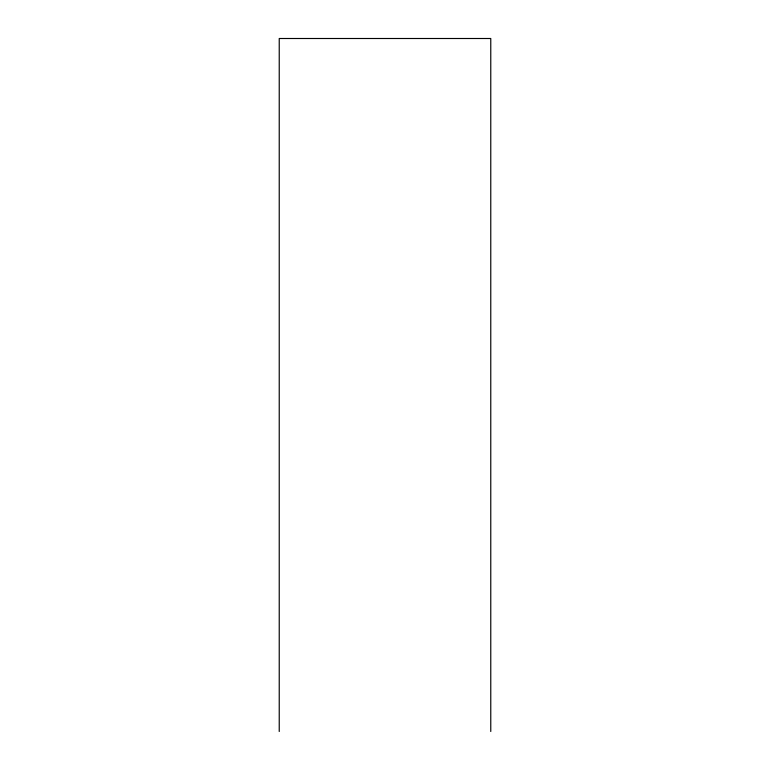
<?xml version="1.0" encoding="UTF-8"?>
<svg xmlns="http://www.w3.org/2000/svg" width="770" height="770" viewBox="0 0 770 770"><rect width="100%" height="100%" fill="white"/><g stroke="black" fill="none" stroke-linecap="round" stroke-linejoin="round"><path stroke-width="1.16" d="M490.769 731.5L490.769 38.5L279.231 38.5L279.231 731.5"/></g></svg>
